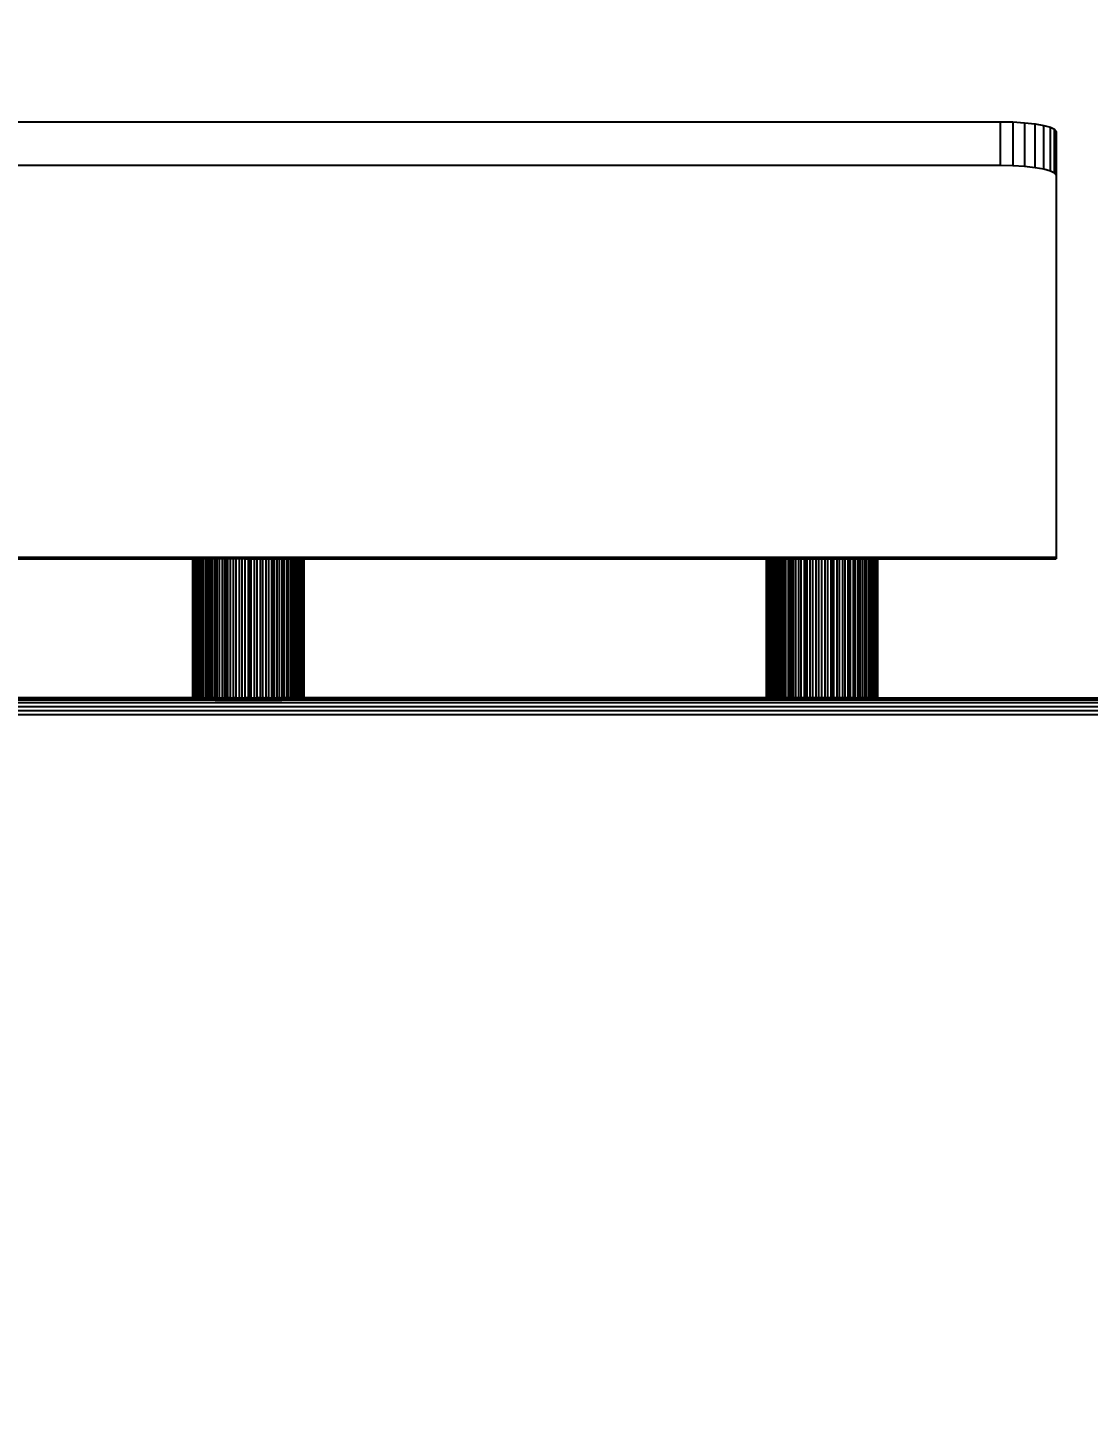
# Model space of a CAD drawing. Header units: millimetres. Extents: x 1918 to 7324, y -1954 to 2054.
# Drawn here: x 3837.1 to 4032.5, y 1163.7 to 1417.4 of the extents above; entities that cross this region are included whole.
import ezdxf

# ---------------------------------------------------------------- set-up
doc = ezdxf.new("R2010")
doc.units = ezdxf.units.MM
doc.layers.add('DIMS', color=7, linetype='Continuous')
doc.dimstyles.new('ISO-25', dxfattribs={"dimtxt": 2.5, "dimasz": 2.5, "dimexe": 1.25, "dimexo": 0.625, "dimtad": 1, "dimtxsty": 'Standard', "dimcen": 2.5, "dimadec": 0, "dimazin": 0, "dimtfac": 1, "dimtmove": 0, "dimatfit": 3, "dimfxl": 1, "dimarcsym": 0})

# ---------------------------------------------------------------- blocks, each defined once
blk = doc.blocks.new('*D8')
at = {"layer": 'Defpoints', "color": 0, "transparency": 16777216}
for p in [(4239.12, 1611.9), (3516.41, 1163.74), (4239.12, 1163.74)]:
    blk.add_point(p, dxfattribs=at)
at = {"layer": 'DIMS', "color": 0, "lineweight": -2, "transparency": 16777216}
for p, q in [((3516.41, 1164.24), (3516.41, 1612.4)), ((3556.41, 1611.9), (3810.12, 1611.9)), ((4199.12, 1611.9), (3923.46, 1611.9)), ((4239.12, 1164.24), (4239.12, 1612.4))]:
    blk.add_line(p, q, dxfattribs=at)
at = {"layer": 'DIMS', "color": 0, "transparency": 16777216}
for points in [[(3556.41, 1618.56), (3556.41, 1605.23), (3516.41, 1611.9)], [(4199.12, 1618.56), (4199.12, 1605.23), (4239.12, 1611.9)]]:
    blk.add_solid(points, dxfattribs=at)
at = {"layer": 'DIMS', "color": 0, "transparency": 16777216, "insert": (3866.79, 1611.9), "char_height": 55, "attachment_point": 5}
blk.add_mtext('81', dxfattribs=at)

msp = doc.modelspace()

# ---------------------------------------------------------------- linework, layer by layer
for p, q in [((3739.31, 1400.01), (4016.23, 1400.01)), ((4016.23, 1400.01), (4018.51, 1399.97)), ((4016.23, 1391.93), (4016.23, 1400.01)), ((4018.51, 1399.97), (4020.68, 1399.83)), ((4018.51, 1399.97), (4018.51, 1391.89)), ((4020.68, 1399.83), (4022.62, 1399.62)), ((4020.68, 1399.83), (4020.68, 1391.75)), ((4022.62, 1399.62), (4024.25, 1399.34)), ((4022.62, 1391.54), (4022.62, 1399.62)), ((4024.25, 1399.34), (4025.47, 1399)), ((4024.25, 1391.26), (4024.25, 1399.34)), ((4025.47, 1399), (4026.23, 1398.63)), ((4025.47, 1390.92), (4025.47, 1399)), ((4026.23, 1398.63), (4026.49, 1398.23)), ((4026.23, 1390.55), (4026.23, 1398.63)), ((4026.49, 1398.23), (4026.49, 1390.15)), ((4016.23, 1391.93), (3739.31, 1391.93)), ((4018.51, 1391.89), (4016.23, 1391.93)), ((4020.68, 1391.75), (4018.51, 1391.89)), ((4022.62, 1391.54), (4020.68, 1391.75)), ((4024.25, 1391.26), (4022.62, 1391.54)), ((4025.47, 1390.92), (4024.25, 1391.26)), ((4026.23, 1390.55), (4025.47, 1390.92)), ((4026.49, 1390.15), (4026.23, 1390.55)), ((4026.49, 1390.15), (4026.49, 1319.76)), ((4026.49, 1319.76), (3729.05, 1319.76)), ((3782.36, 1319.5), (3867.53, 1319.5)), ((3867.53, 1293.86), (3867.53, 1319.5)), ((3867.53, 1319.5), (3867.58, 1319.5)), ((3867.58, 1319.5), (3867.58, 1293.86)), ((3867.58, 1319.5), (3867.63, 1319.5)), ((3867.63, 1319.5), (3867.63, 1293.86)), ((3867.63, 1319.5), (3867.66, 1319.5)), ((3867.66, 1293.86), (3867.66, 1319.5)), ((3867.66, 1319.5), (3867.73, 1319.5)), ((3867.73, 1293.86), (3867.73, 1319.5)), ((3867.86, 1319.5), (3867.73, 1319.5)), ((3867.86, 1319.5), (3867.91, 1319.5)), ((3867.86, 1319.5), (3867.86, 1293.86)), ((3867.91, 1293.86), (3867.91, 1319.5)), ((3867.91, 1319.5), (3868.02, 1319.5)), ((3868.02, 1293.86), (3868.02, 1319.5)), ((3868.02, 1319.5), (3868.07, 1319.5)), ((3868.07, 1319.5), (3868.07, 1293.86)), ((3868.07, 1319.5), (3868.21, 1319.5)), ((3868.21, 1319.5), (3868.21, 1293.86)), ((3868.42, 1319.5), (3868.21, 1319.5)), ((3868.42, 1319.5), (3868.49, 1319.5)), ((3868.42, 1293.86), (3868.42, 1319.5)), ((3868.49, 1319.5), (3868.49, 1293.86)), ((3868.49, 1319.5), (3868.67, 1319.5)), ((3868.67, 1319.5), (3868.67, 1293.86)), ((3868.67, 1319.5), (3868.74, 1319.5)), ((3868.74, 1293.86), (3868.74, 1319.5)), ((3868.74, 1319.5), (3868.94, 1319.5)), ((3868.94, 1293.86), (3868.94, 1319.5)), ((3869.23, 1319.5), (3868.94, 1319.5)), ((3869.23, 1319.5), (3869.32, 1319.5)), ((3869.23, 1319.5), (3869.23, 1293.86)), ((3869.32, 1293.86), (3869.32, 1319.5)), ((3869.32, 1319.5), (3869.55, 1319.5)), ((3869.55, 1293.86), (3869.55, 1319.5)), ((3869.9, 1319.5), (3869.55, 1319.5)), ((3869.9, 1319.5), (3869.9, 1293.86)), ((3870.27, 1319.5), (3869.9, 1319.5)), ((3870.27, 1319.5), (3870.38, 1319.5)), ((3870.27, 1293.86), (3870.27, 1319.5)), ((3870.38, 1293.86), (3870.38, 1319.5)), ((3870.38, 1319.5), (3870.6, 1319.5)), ((3870.6, 1319.5), (3870.65, 1319.5)), ((3870.6, 1319.5), (3870.6, 1293.86)), ((3870.65, 1319.5), (3870.65, 1293.86)), ((3871.07, 1319.5), (3870.65, 1319.5)), ((3871.07, 1293.86), (3871.07, 1319.5)), ((3871.5, 1319.5), (3871.07, 1319.5)), ((3871.5, 1293.86), (3871.5, 1319.5)), ((3871.5, 1319.5), (3871.54, 1319.5)), ((3871.54, 1319.5), (3871.54, 1293.86)), ((3871.54, 1319.5), (3871.62, 1319.5)), ((3871.62, 1319.5), (3871.68, 1319.5)), ((3871.62, 1319.5), (3871.63, 1293.86)), ((3871.68, 1293.83), (3871.68, 1319.5)), ((3871.68, 1319.5), (3871.72, 1319.5)), ((3871.72, 1319.5), (3871.72, 1293.83)), ((3871.72, 1319.5), (3871.78, 1319.5)), ((3871.78, 1319.5), (3871.78, 1293.86)), ((3871.78, 1319.5), (3871.83, 1319.5)), ((3871.81, 1293.86), (3871.83, 1319.5)), ((3871.83, 1319.5), (3871.88, 1319.5)), ((3871.88, 1293.83), (3871.88, 1319.5)), ((3871.88, 1319.5), (3871.94, 1319.5)), ((3871.94, 1319.5), (3871.94, 1293.86)), ((3872.41, 1319.5), (3871.94, 1319.5)), ((3872.43, 1293.86), (3872.41, 1319.5)), ((3872.89, 1319.5), (3872.41, 1319.5)), ((3872.89, 1319.5), (3872.89, 1293.86)), ((3873.39, 1319.5), (3872.89, 1319.5)), ((3873.39, 1293.86), (3873.39, 1319.5)), ((3873.39, 1319.5), (3873.42, 1319.5)), ((3873.42, 1319.5), (3873.42, 1293.86)), ((3873.42, 1319.5), (3873.53, 1319.5)), ((3873.53, 1319.5), (3873.53, 1293.86)), ((3873.53, 1319.5), (3873.59, 1319.5)), ((3873.59, 1319.5), (3873.74, 1319.5)), ((3873.59, 1293.83), (3873.59, 1319.5)), ((3873.74, 1319.5), (3873.76, 1293.86)), ((3873.74, 1319.5), (3873.8, 1319.5)), ((3873.8, 1293.86), (3873.8, 1319.5)), ((3873.8, 1319.5), (3873.9, 1319.5)), ((3873.9, 1319.5), (3873.9, 1293.86)), ((3874.42, 1319.5), (3873.9, 1319.5)), ((3874.42, 1293.86), (3874.42, 1319.5)), ((3874.94, 1319.5), (3874.42, 1319.5)), ((3874.94, 1319.5), (3874.94, 1293.86)), ((3875.48, 1319.5), (3874.94, 1319.5)), ((3875.5, 1293.86), (3875.48, 1319.5)), ((3876.03, 1319.5), (3875.48, 1319.5)), ((3876.03, 1319.5), (3876.03, 1293.86)), ((3876.58, 1319.5), (3876.03, 1319.5)), ((3876.58, 1293.86), (3876.58, 1319.5)), ((3877.13, 1319.5), (3876.58, 1319.5)), ((3877.13, 1293.86), (3877.13, 1319.5)), ((3877.13, 1319.5), (3877.69, 1319.5)), ((3877.69, 1319.5), (3877.74, 1319.5)), ((3877.69, 1319.5), (3877.69, 1293.86)), ((3877.74, 1293.86), (3877.74, 1319.5)), ((3877.74, 1319.5), (3877.79, 1319.5)), ((3877.79, 1293.86), (3877.79, 1319.5)), ((3877.79, 1319.5), (3877.85, 1319.5)), ((3877.85, 1319.5), (3877.85, 1293.86)), ((3877.85, 1319.5), (3878.01, 1319.5)), ((3878.01, 1319.5), (3878.21, 1319.5)), ((3878.01, 1293.83), (3878.01, 1319.5)), ((3878.21, 1319.5), (3878.21, 1293.86)), ((3878.21, 1319.5), (3878.24, 1319.5)), ((3878.24, 1319.5), (3878.79, 1319.5)), ((3878.24, 1293.86), (3878.24, 1319.5)), ((3878.79, 1319.5), (3879.35, 1319.5)), ((3878.79, 1319.5), (3878.79, 1293.86)), ((3879.35, 1319.5), (3879.89, 1319.5)), ((3879.35, 1293.86), (3879.35, 1319.5)), ((3879.89, 1319.5), (3880.43, 1319.5)), ((3879.89, 1319.5), (3879.89, 1293.86)), ((3880.43, 1319.5), (3880.96, 1319.5)), ((3880.43, 1293.86), (3880.43, 1319.5)), ((3880.96, 1319.5), (3881.49, 1319.5)), ((3880.96, 1319.5), (3880.96, 1293.86)), ((3881.49, 1319.5), (3882, 1319.5)), ((3881.49, 1293.86), (3881.49, 1319.5)), ((3882, 1319.5), (3882, 1293.86)), ((3882, 1319.5), (3882.12, 1319.5)), ((3882.12, 1319.5), (3882.12, 1293.86)), ((3882.12, 1319.5), (3882.16, 1319.5)), ((3882.16, 1319.5), (3882.16, 1293.86)), ((3882.16, 1319.5), (3882.29, 1319.5)), ((3882.29, 1319.5), (3882.29, 1293.83)), ((3882.29, 1319.5), (3882.42, 1319.5)), ((3882.42, 1319.5), (3882.42, 1293.83)), ((3882.42, 1319.5), (3882.5, 1319.5)), ((3882.5, 1319.5), (3882.5, 1293.86)), ((3882.5, 1319.5), (3882.98, 1319.5)), ((3882.98, 1319.5), (3883.46, 1319.5)), ((3882.98, 1319.5), (3882.98, 1293.86)), ((3883.45, 1293.86), (3883.46, 1319.5)), ((3883.46, 1319.5), (3883.91, 1319.5)), ((3883.91, 1319.5), (3884.34, 1319.5)), ((3883.91, 1319.5), (3883.92, 1293.86)), ((3884.34, 1319.5), (3884.76, 1319.5)), ((3884.34, 1293.86), (3884.34, 1319.5)), ((3884.76, 1319.5), (3885.16, 1319.5)), ((3884.76, 1319.5), (3884.76, 1293.86)), ((3885.16, 1319.5), (3885.53, 1319.5)), ((3885.16, 1293.86), (3885.16, 1319.5)), ((3885.53, 1319.5), (3885.88, 1319.5)), ((3885.53, 1293.86), (3885.53, 1319.5)), ((3885.88, 1319.5), (3885.88, 1293.86)), ((3885.88, 1319.5), (3885.98, 1319.5)), ((3885.98, 1293.86), (3885.98, 1319.5)), ((3885.98, 1319.5), (3886.21, 1319.5)), ((3886.21, 1319.5), (3886.51, 1319.5)), ((3886.21, 1293.86), (3886.21, 1319.5)), ((3886.51, 1319.5), (3886.79, 1319.5)), ((3886.51, 1319.5), (3886.51, 1293.86)), ((3886.79, 1319.5), (3887.04, 1319.5)), ((3886.79, 1293.86), (3886.79, 1319.5)), ((3887.04, 1319.5), (3887.04, 1293.86)), ((3887.04, 1319.5), (3887.11, 1319.5)), ((3887.11, 1293.86), (3887.11, 1319.5)), ((3887.11, 1319.5), (3887.26, 1319.5)), ((3887.26, 1319.5), (3887.46, 1319.5)), ((3887.26, 1293.86), (3887.26, 1319.5)), ((3887.46, 1319.5), (3887.63, 1319.5)), ((3887.46, 1319.5), (3887.46, 1293.86)), ((3887.63, 1319.5), (3887.77, 1319.5)), ((3887.63, 1293.86), (3887.63, 1319.5)), ((3887.77, 1319.5), (3887.87, 1319.5)), ((3887.77, 1319.5), (3887.77, 1293.86)), ((3887.87, 1319.5), (3887.95, 1319.5)), ((3887.87, 1293.86), (3887.87, 1319.5)), ((3887.95, 1319.5), (3888, 1319.5)), ((3887.95, 1319.5), (3887.95, 1293.86)), ((3888, 1293.86), (3888, 1319.5)), ((3888, 1319.5), (3973.15, 1319.5)), ((3973.15, 1293.86), (3973.15, 1319.5)), ((3973.15, 1319.5), (3973.21, 1319.5)), ((3973.21, 1319.5), (3973.21, 1293.86)), ((3973.3, 1319.5), (3973.21, 1319.5)), ((3973.3, 1319.5), (3973.3, 1293.86)), ((3973.3, 1319.5), (3973.4, 1319.5)), ((3973.4, 1293.86), (3973.4, 1319.5)), ((3973.4, 1319.5), (3973.51, 1319.5)), ((3973.51, 1293.86), (3973.51, 1319.5)), ((3973.51, 1319.5), (3973.54, 1319.5)), ((3973.54, 1319.5), (3973.54, 1293.86)), ((3973.54, 1319.5), (3973.67, 1319.5)), ((3973.67, 1319.5), (3973.67, 1293.86)), ((3973.67, 1319.5), (3973.71, 1319.5)), ((3973.71, 1293.86), (3973.71, 1319.5)), ((3973.71, 1319.5), (3973.86, 1319.5)), ((3973.86, 1293.86), (3973.86, 1319.5)), ((3974.08, 1319.5), (3973.86, 1319.5)), ((3974.08, 1319.5), (3974.12, 1319.5)), ((3974.08, 1319.5), (3974.08, 1293.86)), ((3974.12, 1293.86), (3974.12, 1319.5)), ((3974.12, 1319.5), (3974.32, 1319.5)), ((3974.32, 1293.86), (3974.32, 1319.5)), ((3974.59, 1319.5), (3974.32, 1319.5)), ((3974.59, 1319.5), (3974.65, 1319.5)), ((3974.59, 1319.5), (3974.59, 1293.86)), ((3974.65, 1293.86), (3974.65, 1319.5)), ((3974.65, 1319.5), (3974.89, 1319.5)), ((3974.89, 1293.86), (3974.89, 1319.5)), ((3975.21, 1319.5), (3974.89, 1319.5)), ((3975.21, 1319.5), (3975.27, 1319.5)), ((3975.21, 1293.86), (3975.21, 1319.5)), ((3975.27, 1293.86), (3975.27, 1319.5)), ((3975.27, 1319.5), (3975.56, 1319.5)), ((3975.56, 1319.5), (3975.93, 1319.5)), ((3975.56, 1319.5), (3975.56, 1293.86)), ((3975.93, 1319.5), (3976, 1319.5)), ((3975.93, 1293.86), (3975.93, 1319.5)), ((3976, 1293.86), (3976, 1319.5)), ((3976, 1319.5), (3976.25, 1319.5)), ((3976.25, 1319.5), (3976.32, 1319.5)), ((3976.25, 1293.86), (3976.25, 1319.5)), ((3976.32, 1319.5), (3976.28, 1293.86)), ((3976.28, 1293.86), (3976.28, 1319.5)), ((3976.32, 1319.5), (3976.73, 1319.5)), ((3976.32, 1319.5), (3976.32, 1293.86)), ((3976.73, 1319.5), (3977.16, 1319.5)), ((3976.73, 1293.86), (3976.73, 1319.5)), ((3977.16, 1319.5), (3977.61, 1319.5)), ((3977.16, 1319.5), (3977.16, 1293.86)), ((3977.61, 1319.5), (3977.67, 1319.5)), ((3977.61, 1293.86), (3977.61, 1319.5)), ((3977.67, 1293.86), (3977.67, 1319.5)), ((3977.67, 1319.5), (3977.75, 1319.5)), ((3977.75, 1293.86), (3977.75, 1319.5)), ((3977.75, 1319.5), (3977.97, 1319.5)), ((3977.97, 1293.86), (3977.97, 1319.5)), ((3977.97, 1319.5), (3978.08, 1319.5)), ((3978.08, 1319.5), (3978.56, 1319.5)), ((3978.08, 1319.5), (3978.08, 1293.86)), ((3978.56, 1319.5), (3979.05, 1319.5)), ((3978.56, 1293.86), (3978.56, 1319.5)), ((3979.05, 1319.5), (3979.56, 1319.5)), ((3979.05, 1319.5), (3979.05, 1293.86)), ((3979.56, 1319.5), (3980.08, 1319.5)), ((3979.56, 1293.86), (3979.56, 1319.5)), ((3980.08, 1319.5), (3980.17, 1319.5)), ((3980.08, 1319.5), (3980.08, 1293.86)), ((3980.17, 1319.5), (3980.17, 1293.86)), ((3980.17, 1319.5), (3980.29, 1319.5)), ((3980.29, 1319.5), (3980.6, 1319.5)), ((3980.29, 1293.86), (3980.29, 1319.5)), ((3980.6, 1319.5), (3980.6, 1293.86)), ((3980.6, 1319.5), (3981.15, 1319.5)), ((3981.15, 1319.5), (3981.7, 1319.5)), ((3981.15, 1319.5), (3981.15, 1293.86)), ((3981.7, 1319.5), (3982.25, 1319.5)), ((3981.7, 1293.86), (3981.7, 1319.5)), ((3982.25, 1319.5), (3982.8, 1319.5)), ((3982.25, 1319.5), (3982.25, 1293.86)), ((3982.8, 1319.5), (3983.36, 1319.5)), ((3982.8, 1293.86), (3982.8, 1319.5)), ((3983.36, 1319.5), (3983.91, 1319.5)), ((3983.36, 1293.86), (3983.36, 1319.5)), ((3983.91, 1319.5), (3984.47, 1319.5)), ((3983.91, 1319.5), (3983.91, 1293.86)), ((3984.47, 1319.5), (3985.02, 1319.5)), ((3984.47, 1293.86), (3984.47, 1319.5)), ((3985.02, 1319.5), (3985.12, 1319.5)), ((3985.02, 1319.5), (3985.02, 1293.86)), ((3985.12, 1293.86), (3985.12, 1319.5)), ((3985.12, 1319.5), (3985.2, 1319.5)), ((3985.2, 1293.86), (3985.2, 1319.5)), ((3985.2, 1319.5), (3985.33, 1319.5)), ((3985.33, 1319.5), (3985.56, 1319.5)), ((3985.33, 1319.5), (3985.33, 1293.86)), ((3985.56, 1319.5), (3986.1, 1319.5)), ((3985.56, 1293.86), (3985.56, 1319.5)), ((3986.1, 1319.5), (3986.63, 1319.5)), ((3986.1, 1319.5), (3986.1, 1293.86)), ((3986.63, 1319.5), (3987.16, 1319.5)), ((3986.63, 1293.86), (3986.63, 1319.5)), ((3987.16, 1319.5), (3987.67, 1319.5)), ((3987.16, 1319.5), (3987.16, 1293.86)), ((3987.67, 1319.5), (3988.17, 1319.5)), ((3987.67, 1293.86), (3987.67, 1319.5)), ((3988.17, 1319.5), (3988.19, 1319.5)), ((3988.17, 1319.5), (3988.17, 1293.86)), ((3988.19, 1293.86), (3988.19, 1319.5)), ((3988.19, 1319.5), (3988.26, 1319.5)), ((3988.26, 1293.86), (3988.26, 1319.5)), ((3988.26, 1319.5), (3988.44, 1319.5)), ((3988.44, 1319.5), (3988.44, 1293.86)), ((3988.44, 1319.5), (3988.53, 1319.5)), ((3988.53, 1319.5), (3988.53, 1293.86)), ((3988.65, 1319.5), (3988.53, 1319.5)), ((3988.65, 1319.5), (3989.12, 1319.5)), ((3988.65, 1293.86), (3988.65, 1319.5)), ((3989.12, 1319.5), (3989.57, 1319.5)), ((3989.12, 1319.5), (3989.15, 1293.86)), ((3989.57, 1319.5), (3990.01, 1319.5)), ((3989.57, 1293.86), (3989.57, 1319.5)), ((3990.01, 1319.5), (3990.01, 1293.86)), ((3990.01, 1319.5), (3990.07, 1319.5)), ((3990.07, 1319.5), (3990.07, 1293.86)), ((3990.07, 1319.5), (3990.18, 1319.5)), ((3990.18, 1319.5), (3990.18, 1293.86)), ((3990.18, 1319.5), (3990.23, 1319.5)), ((3990.23, 1293.86), (3990.23, 1319.5)), ((3990.23, 1319.5), (3990.32, 1319.5)), ((3990.32, 1293.86), (3990.32, 1319.5)), ((3990.32, 1319.5), (3990.36, 1319.5)), ((3990.36, 1319.5), (3990.36, 1293.86)), ((3990.36, 1319.5), (3990.42, 1319.5)), ((3990.42, 1319.5), (3990.82, 1319.5)), ((3990.42, 1293.86), (3990.42, 1319.5)), ((3990.82, 1319.5), (3991.19, 1319.5)), ((3990.82, 1293.86), (3990.82, 1319.5)), ((3991.19, 1319.5), (3991.26, 1319.5)), ((3991.19, 1319.5), (3991.19, 1293.86)), ((3991.26, 1319.5), (3991.26, 1293.86)), ((3991.26, 1319.5), (3991.54, 1319.5)), ((3991.54, 1319.5), (3991.87, 1319.5)), ((3991.54, 1293.86), (3991.54, 1319.5)), ((3991.87, 1319.5), (3992.17, 1319.5)), ((3991.87, 1319.5), (3991.87, 1293.86)), ((3992.17, 1319.5), (3992.45, 1319.5)), ((3992.17, 1293.86), (3992.17, 1319.5)), ((3992.45, 1319.5), (3992.45, 1293.86)), ((3992.45, 1319.5), (3992.49, 1319.5)), ((3992.49, 1293.86), (3992.49, 1319.5)), ((3992.49, 1319.5), (3992.69, 1319.5)), ((3992.69, 1319.5), (3992.92, 1319.5)), ((3992.69, 1293.86), (3992.69, 1319.5)), ((3992.92, 1319.5), (3993.11, 1319.5)), ((3992.92, 1319.5), (3992.92, 1293.86)), ((3993.11, 1319.5), (3993.28, 1319.5)), ((3993.11, 1293.86), (3993.11, 1319.5)), ((3993.28, 1319.5), (3993.41, 1319.5)), ((3993.28, 1319.5), (3993.28, 1293.86)), ((3993.41, 1319.5), (3993.52, 1319.5)), ((3993.44, 1293.86), (3993.41, 1319.5)), ((3993.52, 1319.5), (3993.6, 1319.5)), ((3993.52, 1319.5), (3993.54, 1293.86)), ((3993.6, 1319.5), (3993.65, 1319.5)), ((3993.61, 1293.86), (3993.6, 1319.5)), ((3993.65, 1293.86), (3993.65, 1319.5)), ((3993.65, 1319.5), (4026.49, 1319.5)), ((4026.49, 1319.76), (4026.49, 1319.5)), ((3680.88, 1293.76), (3871.62, 1293.76)), ((3680.93, 1293.63), (3871.62, 1293.63)), ((3871.62, 1293.44), (3681, 1293.47)), ((3867.53, 1293.86), (3782.36, 1293.86)), ((3867.58, 1293.86), (3867.53, 1293.86)), ((3867.58, 1293.86), (3867.63, 1293.86)), ((3867.66, 1293.86), (3867.63, 1293.86)), ((3867.73, 1293.86), (3867.66, 1293.86)), ((3867.73, 1293.86), (3867.86, 1293.86)), ((3867.91, 1293.86), (3867.86, 1293.86)), ((3868.02, 1293.86), (3867.91, 1293.86)), ((3868.07, 1293.86), (3868.02, 1293.86)), ((3868.21, 1293.86), (3868.07, 1293.86)), ((3868.21, 1293.86), (3868.42, 1293.86)), ((3868.49, 1293.86), (3868.42, 1293.86)), ((3868.67, 1293.86), (3868.49, 1293.86)), ((3868.74, 1293.86), (3868.67, 1293.86)), ((3868.94, 1293.86), (3868.74, 1293.86)), ((3868.94, 1293.86), (3869.23, 1293.86)), ((3869.32, 1293.86), (3869.23, 1293.86)), ((3869.55, 1293.86), (3869.32, 1293.86)), ((3869.55, 1293.86), (3869.9, 1293.86)), ((3869.9, 1293.86), (3870.27, 1293.86)), ((3870.38, 1293.86), (3870.27, 1293.86)), ((3870.6, 1293.86), (3870.38, 1293.86)), ((3870.65, 1293.86), (3870.6, 1293.86)), ((3871.07, 1293.86), (3870.65, 1293.86)), ((3871.5, 1293.86), (3871.07, 1293.86)), ((3871.54, 1293.86), (3871.5, 1293.86)), ((3871.62, 1293.83), (3871.54, 1293.86)), ((3871.63, 1293.86), (3871.62, 1293.83)), ((3871.62, 1293.83), (3871.62, 1293.76)), ((3871.62, 1293.83), (3871.68, 1293.83)), ((3871.62, 1293.76), (3871.68, 1293.76)), ((3871.62, 1293.76), (3871.62, 1293.63)), ((3871.62, 1293.63), (3871.68, 1293.63)), ((3871.62, 1293.63), (3871.62, 1293.44)), ((3871.68, 1293.83), (3871.63, 1293.86)), ((3871.68, 1293.76), (3871.68, 1293.83)), ((3871.72, 1293.83), (3871.68, 1293.83)), ((3871.68, 1293.63), (3871.68, 1293.76)), ((3871.68, 1293.76), (3871.72, 1293.76)), ((3871.68, 1293.44), (3871.68, 1293.63)), ((3871.68, 1293.63), (3871.72, 1293.63)), ((3871.78, 1293.86), (3871.72, 1293.83)), ((3871.72, 1293.83), (3871.72, 1293.76)), ((3871.72, 1293.76), (3871.72, 1293.63)), ((3871.72, 1293.76), (3871.83, 1293.76)), ((3871.72, 1293.63), (3871.72, 1293.44)), ((3871.72, 1293.63), (3871.83, 1293.63)), ((3871.83, 1293.83), (3871.78, 1293.86)), ((3871.78, 1293.86), (3871.81, 1293.86)), ((3871.81, 1293.86), (3871.83, 1293.83)), ((3871.83, 1293.83), (3871.83, 1293.76)), ((3871.88, 1293.83), (3871.83, 1293.83)), ((3871.83, 1293.76), (3871.83, 1293.63)), ((3871.83, 1293.76), (3871.88, 1293.76)), ((3871.83, 1293.63), (3871.83, 1293.44)), ((3871.83, 1293.63), (3871.88, 1293.63)), ((3871.94, 1293.86), (3871.88, 1293.83)), ((3871.88, 1293.76), (3871.88, 1293.83)), ((3871.88, 1293.63), (3871.88, 1293.76)), ((3871.88, 1293.76), (3872.04, 1293.76)), ((3871.88, 1293.44), (3871.88, 1293.63)), ((3871.88, 1293.63), (3872.04, 1293.63)), ((3871.94, 1293.86), (3872.04, 1293.86)), ((3872.04, 1293.76), (3872.04, 1293.86)), ((3872.04, 1293.86), (3872.12, 1293.86)), ((3872.04, 1293.63), (3872.04, 1293.76)), ((3872.04, 1293.76), (3872.12, 1293.76)), ((3872.04, 1293.44), (3872.04, 1293.63)), ((3872.04, 1293.63), (3872.12, 1293.63)), ((3872.12, 1293.86), (3872.12, 1293.76)), ((3872.12, 1293.86), (3872.33, 1293.86)), ((3872.12, 1293.76), (3872.12, 1293.63)), ((3872.12, 1293.76), (3872.33, 1293.76)), ((3872.12, 1293.63), (3872.12, 1293.44)), ((3872.12, 1293.63), (3872.33, 1293.63)), ((3872.33, 1293.86), (3872.33, 1293.76)), ((3872.43, 1293.86), (3872.33, 1293.86)), ((3872.33, 1293.76), (3872.33, 1293.63)), ((3872.33, 1293.76), (3872.43, 1293.76)), ((3872.33, 1293.63), (3872.33, 1293.44)), ((3872.33, 1293.63), (3872.43, 1293.63)), ((3872.43, 1293.86), (3872.43, 1293.76)), ((3872.43, 1293.86), (3872.69, 1293.86)), ((3872.43, 1293.76), (3872.43, 1293.63)), ((3872.43, 1293.76), (3872.69, 1293.76)), ((3872.43, 1293.63), (3872.43, 1293.44)), ((3872.43, 1293.63), (3872.69, 1293.63)), ((3872.69, 1293.76), (3872.69, 1293.86)), ((3872.69, 1293.86), (3872.81, 1293.86)), ((3872.69, 1293.63), (3872.69, 1293.76)), ((3872.69, 1293.76), (3872.81, 1293.76)), ((3872.69, 1293.44), (3872.69, 1293.63)), ((3872.69, 1293.63), (3872.81, 1293.63)), ((3872.81, 1293.76), (3872.81, 1293.86)), ((3872.81, 1293.86), (3872.89, 1293.86)), ((3872.81, 1293.63), (3872.81, 1293.76)), ((3872.81, 1293.76), (3873.11, 1293.76)), ((3872.81, 1293.44), (3872.81, 1293.63)), ((3872.81, 1293.63), (3873.11, 1293.63)), ((3872.89, 1293.86), (3873.11, 1293.86)), ((3873.11, 1293.86), (3873.11, 1293.76)), ((3873.11, 1293.86), (3873.24, 1293.86)), ((3873.11, 1293.76), (3873.11, 1293.63)), ((3873.11, 1293.76), (3873.24, 1293.76)), ((3873.11, 1293.63), (3873.11, 1293.44)), ((3873.11, 1293.63), (3873.24, 1293.63)), ((3873.24, 1293.86), (3873.24, 1293.76)), ((3873.24, 1293.86), (3873.39, 1293.86)), ((3873.24, 1293.76), (3873.24, 1293.63)), ((3873.24, 1293.76), (3873.59, 1293.76)), ((3873.24, 1293.63), (3873.24, 1293.44)), ((3873.24, 1293.63), (3873.59, 1293.63)), ((3873.42, 1293.86), (3873.39, 1293.86)), ((3873.53, 1293.86), (3873.42, 1293.86)), ((3873.59, 1293.83), (3873.53, 1293.86)), ((3873.59, 1293.76), (3873.59, 1293.83)), ((3873.74, 1293.83), (3873.59, 1293.83)), ((3873.59, 1293.63), (3873.59, 1293.76)), ((3873.59, 1293.76), (3873.74, 1293.76)), ((3873.59, 1293.44), (3873.59, 1293.63)), ((3873.59, 1293.63), (3873.74, 1293.63)), ((3873.74, 1293.83), (3873.76, 1293.86)), ((3873.74, 1293.83), (3873.8, 1293.86)), ((3873.74, 1293.76), (3873.74, 1293.83)), ((3873.74, 1293.63), (3873.74, 1293.76)), ((3873.74, 1293.76), (3874.13, 1293.76)), ((3873.74, 1293.44), (3873.74, 1293.63)), ((3873.74, 1293.63), (3874.13, 1293.63)), ((3873.8, 1293.86), (3873.76, 1293.86)), ((3873.9, 1293.86), (3873.8, 1293.86)), ((3873.9, 1293.86), (3874.13, 1293.86)), ((3874.13, 1293.86), (3874.13, 1293.76)), ((3874.29, 1293.86), (3874.13, 1293.86)), ((3874.13, 1293.76), (3874.13, 1293.63)), ((3874.13, 1293.76), (3874.29, 1293.76)), ((3874.13, 1293.63), (3874.13, 1293.44)), ((3874.13, 1293.63), (3874.29, 1293.63)), ((3874.29, 1293.86), (3874.29, 1293.76)), ((3874.29, 1293.86), (3874.42, 1293.86)), ((3874.29, 1293.76), (3874.29, 1293.63)), ((3874.29, 1293.76), (3874.7, 1293.76)), ((3874.29, 1293.63), (3874.29, 1293.44)), ((3874.29, 1293.63), (3874.7, 1293.63)), ((3874.42, 1293.86), (3874.7, 1293.86)), ((3874.7, 1293.76), (3874.7, 1293.86)), ((3874.7, 1293.86), (3874.88, 1293.86)), ((3874.7, 1293.63), (3874.7, 1293.76)), ((3874.7, 1293.76), (3874.88, 1293.76)), ((3874.7, 1293.44), (3874.7, 1293.63)), ((3874.7, 1293.63), (3874.88, 1293.63)), ((3874.88, 1293.76), (3874.88, 1293.86)), ((3874.88, 1293.86), (3874.94, 1293.86)), ((3874.88, 1293.63), (3874.88, 1293.76)), ((3874.88, 1293.76), (3875.32, 1293.76)), ((3874.88, 1293.44), (3874.88, 1293.63)), ((3874.88, 1293.63), (3875.32, 1293.63)), ((3875.32, 1293.86), (3874.94, 1293.86)), ((3875.32, 1293.86), (3875.32, 1293.76)), ((3875.32, 1293.86), (3875.5, 1293.86)), ((3875.32, 1293.76), (3875.32, 1293.63)), ((3875.32, 1293.76), (3875.5, 1293.76)), ((3875.32, 1293.63), (3875.32, 1293.44)), ((3875.32, 1293.63), (3875.5, 1293.63)), ((3875.5, 1293.86), (3875.5, 1293.76)), ((3875.5, 1293.86), (3875.97, 1293.86)), ((3875.5, 1293.76), (3875.5, 1293.63)), ((3875.5, 1293.76), (3875.97, 1293.76)), ((3875.5, 1293.63), (3875.5, 1293.44)), ((3875.5, 1293.63), (3875.97, 1293.63)), ((3875.97, 1293.76), (3875.97, 1293.86)), ((3875.97, 1293.86), (3876.03, 1293.86)), ((3875.97, 1293.63), (3875.97, 1293.76)), ((3875.97, 1293.76), (3876.16, 1293.76)), ((3875.97, 1293.44), (3875.97, 1293.63)), ((3875.97, 1293.63), (3876.16, 1293.63)), ((3876.03, 1293.86), (3876.16, 1293.86)), ((3876.16, 1293.76), (3876.16, 1293.86)), ((3876.16, 1293.86), (3876.58, 1293.86)), ((3876.16, 1293.63), (3876.16, 1293.76)), ((3876.16, 1293.76), (3876.64, 1293.76)), ((3876.16, 1293.44), (3876.16, 1293.63)), ((3876.16, 1293.63), (3876.64, 1293.63)), ((3876.58, 1293.86), (3876.64, 1293.86)), ((3876.64, 1293.86), (3876.64, 1293.76)), ((3876.64, 1293.86), (3876.83, 1293.86)), ((3876.64, 1293.76), (3876.64, 1293.63)), ((3876.64, 1293.76), (3876.83, 1293.76)), ((3876.64, 1293.63), (3876.64, 1293.44)), ((3876.64, 1293.63), (3876.83, 1293.63)), ((3876.83, 1293.86), (3876.83, 1293.76)), ((3876.83, 1293.86), (3877.13, 1293.86)), ((3876.83, 1293.76), (3876.83, 1293.63)), ((3876.83, 1293.76), (3877.32, 1293.76)), ((3876.83, 1293.63), (3876.83, 1293.44)), ((3876.83, 1293.63), (3877.32, 1293.63)), ((3877.13, 1293.86), (3877.32, 1293.86)), ((3877.32, 1293.86), (3877.32, 1293.76)), ((3877.52, 1293.86), (3877.32, 1293.86)), ((3877.32, 1293.76), (3877.32, 1293.63)), ((3877.32, 1293.76), (3877.52, 1293.76)), ((3877.32, 1293.63), (3877.32, 1293.44)), ((3877.32, 1293.63), (3877.52, 1293.63)), ((3877.52, 1293.76), (3877.52, 1293.86)), ((3877.69, 1293.86), (3877.52, 1293.86)), ((3877.52, 1293.63), (3877.52, 1293.76)), ((3877.52, 1293.76), (3878.01, 1293.76)), ((3877.52, 1293.44), (3877.52, 1293.63)), ((3877.52, 1293.63), (3878.01, 1293.63)), ((3877.74, 1293.86), (3877.69, 1293.86)), ((3877.79, 1293.86), (3877.74, 1293.86)), ((3877.85, 1293.86), (3877.79, 1293.86)), ((3878.01, 1293.83), (3877.85, 1293.86)), ((3878.21, 1293.86), (3878.01, 1293.83)), ((3878.01, 1293.76), (3878.01, 1293.83)), ((3878.01, 1293.63), (3878.01, 1293.76)), ((3878.01, 1293.76), (3878.21, 1293.76)), ((3878.01, 1293.44), (3878.01, 1293.63)), ((3878.01, 1293.63), (3878.21, 1293.63)), ((3878.21, 1293.86), (3878.24, 1293.86)), ((3878.21, 1293.86), (3878.21, 1293.76)), ((3878.21, 1293.76), (3878.21, 1293.63)), ((3878.21, 1293.76), (3878.7, 1293.76)), ((3878.21, 1293.63), (3878.21, 1293.44)), ((3878.21, 1293.63), (3878.7, 1293.63)), ((3878.24, 1293.86), (3878.7, 1293.86)), ((3878.7, 1293.86), (3878.7, 1293.76)), ((3878.79, 1293.86), (3878.7, 1293.86)), ((3878.7, 1293.76), (3878.7, 1293.63)), ((3878.7, 1293.76), (3878.89, 1293.76)), ((3878.7, 1293.63), (3878.7, 1293.44)), ((3878.7, 1293.63), (3878.89, 1293.63)), ((3878.89, 1293.86), (3878.79, 1293.86)), ((3878.89, 1293.86), (3878.89, 1293.76)), ((3878.89, 1293.86), (3879.35, 1293.86)), ((3878.89, 1293.76), (3878.89, 1293.63)), ((3878.89, 1293.76), (3879.38, 1293.76)), ((3878.89, 1293.63), (3878.89, 1293.44)), ((3878.89, 1293.63), (3879.38, 1293.63)), ((3879.38, 1293.86), (3879.35, 1293.86)), ((3879.38, 1293.76), (3879.38, 1293.86)), ((3879.38, 1293.86), (3879.56, 1293.86)), ((3879.38, 1293.63), (3879.38, 1293.76)), ((3879.38, 1293.76), (3879.56, 1293.76)), ((3879.38, 1293.44), (3879.38, 1293.63)), ((3879.38, 1293.63), (3879.56, 1293.63)), ((3879.56, 1293.76), (3879.56, 1293.86)), ((3879.89, 1293.86), (3879.56, 1293.86)), ((3879.56, 1293.63), (3879.56, 1293.76)), ((3879.56, 1293.76), (3880.03, 1293.76)), ((3879.56, 1293.44), (3879.56, 1293.63)), ((3879.56, 1293.63), (3880.03, 1293.63)), ((3879.89, 1293.86), (3880.03, 1293.86)), ((3880.03, 1293.86), (3880.03, 1293.76)), ((3880.03, 1293.86), (3880.21, 1293.86)), ((3880.03, 1293.76), (3880.03, 1293.63)), ((3880.03, 1293.76), (3880.21, 1293.76)), ((3880.03, 1293.63), (3880.03, 1293.44)), ((3880.03, 1293.63), (3880.21, 1293.63)), ((3880.21, 1293.86), (3880.21, 1293.76)), ((3880.43, 1293.86), (3880.21, 1293.86)), ((3880.21, 1293.76), (3880.21, 1293.63)), ((3880.21, 1293.76), (3880.66, 1293.76)), ((3880.21, 1293.63), (3880.21, 1293.44)), ((3880.21, 1293.63), (3880.66, 1293.63)), ((3880.66, 1293.86), (3880.43, 1293.86)), ((3880.66, 1293.76), (3880.66, 1293.86)), ((3880.66, 1293.86), (3880.83, 1293.86)), ((3880.66, 1293.63), (3880.66, 1293.76)), ((3880.66, 1293.76), (3880.83, 1293.76)), ((3880.66, 1293.44), (3880.66, 1293.63)), ((3880.66, 1293.63), (3880.83, 1293.63)), ((3880.83, 1293.76), (3880.83, 1293.86)), ((3880.83, 1293.86), (3880.96, 1293.86)), ((3880.83, 1293.63), (3880.83, 1293.76)), ((3880.83, 1293.76), (3881.25, 1293.76)), ((3880.83, 1293.44), (3880.83, 1293.63)), ((3880.83, 1293.63), (3881.25, 1293.63)), ((3881.25, 1293.86), (3880.96, 1293.86)), ((3881.25, 1293.86), (3881.25, 1293.76)), ((3881.41, 1293.86), (3881.25, 1293.86)), ((3881.25, 1293.76), (3881.25, 1293.63)), ((3881.25, 1293.76), (3881.41, 1293.76)), ((3881.25, 1293.63), (3881.25, 1293.44)), ((3881.25, 1293.63), (3881.41, 1293.63)), ((3881.41, 1293.86), (3881.41, 1293.76)), ((3881.49, 1293.86), (3881.41, 1293.86)), ((3881.41, 1293.76), (3881.41, 1293.63)), ((3881.41, 1293.76), (3881.79, 1293.76)), ((3881.41, 1293.63), (3881.41, 1293.44)), ((3881.41, 1293.63), (3881.79, 1293.63)), ((3881.49, 1293.86), (3881.79, 1293.86)), ((3881.79, 1293.76), (3881.79, 1293.86)), ((3881.79, 1293.86), (3881.94, 1293.86)), ((3881.79, 1293.63), (3881.79, 1293.76)), ((3881.79, 1293.76), (3881.94, 1293.76)), ((3881.79, 1293.44), (3881.79, 1293.63)), ((3881.79, 1293.63), (3881.94, 1293.63)), ((3881.94, 1293.76), (3881.94, 1293.86)), ((3882, 1293.86), (3881.94, 1293.86)), ((3881.94, 1293.63), (3881.94, 1293.76)), ((3881.94, 1293.76), (3882.29, 1293.76)), ((3881.94, 1293.44), (3881.94, 1293.63)), ((3881.94, 1293.63), (3882.29, 1293.63)), ((3882.12, 1293.86), (3882, 1293.86)), ((3882.16, 1293.86), (3882.12, 1293.86)), ((3882.29, 1293.83), (3882.16, 1293.86)), ((3882.29, 1293.83), (3882.29, 1293.76)), ((3882.42, 1293.83), (3882.29, 1293.83)), ((3882.29, 1293.76), (3882.29, 1293.63)), ((3882.29, 1293.76), (3882.42, 1293.76)), ((3882.29, 1293.63), (3882.29, 1293.44)), ((3882.29, 1293.63), (3882.42, 1293.63)), ((3882.5, 1293.86), (3882.42, 1293.83)), ((3882.42, 1293.83), (3882.42, 1293.76)), ((3882.42, 1293.76), (3882.42, 1293.63)), ((3882.42, 1293.76), (3882.73, 1293.76)), ((3882.42, 1293.63), (3882.42, 1293.44)), ((3882.42, 1293.63), (3882.73, 1293.63)), ((3882.5, 1293.86), (3882.73, 1293.86)), ((3882.73, 1293.76), (3882.73, 1293.86)), ((3882.73, 1293.86), (3882.84, 1293.86)), ((3882.73, 1293.63), (3882.73, 1293.76)), ((3882.73, 1293.76), (3882.84, 1293.76)), ((3882.73, 1293.44), (3882.73, 1293.63)), ((3882.73, 1293.63), (3882.84, 1293.63)), ((3882.84, 1293.76), (3882.84, 1293.86)), ((3882.98, 1293.86), (3882.84, 1293.86)), ((3882.84, 1293.63), (3882.84, 1293.76)), ((3882.84, 1293.76), (3883.1, 1293.76)), ((3882.84, 1293.44), (3882.84, 1293.63)), ((3882.84, 1293.63), (3883.1, 1293.63)), ((3882.98, 1293.86), (3883.1, 1293.86)), ((3883.1, 1293.86), (3883.1, 1293.76)), ((3883.2, 1293.86), (3883.1, 1293.86)), ((3883.1, 1293.76), (3883.1, 1293.63)), ((3883.1, 1293.76), (3883.2, 1293.76)), ((3883.1, 1293.63), (3883.1, 1293.44)), ((3883.1, 1293.63), (3883.2, 1293.63)), ((3883.2, 1293.86), (3883.2, 1293.76)), ((3883.2, 1293.86), (3883.41, 1293.86)), ((3883.2, 1293.76), (3883.2, 1293.63)), ((3883.2, 1293.76), (3883.41, 1293.76)), ((3883.2, 1293.63), (3883.2, 1293.44)), ((3883.2, 1293.63), (3883.41, 1293.63)), ((3883.41, 1293.76), (3883.41, 1293.86)), ((3883.41, 1293.86), (3883.45, 1293.86)), ((3883.41, 1293.86), (3883.49, 1293.86)), ((3883.41, 1293.63), (3883.41, 1293.76)), ((3883.41, 1293.76), (3883.49, 1293.76)), ((3883.41, 1293.44), (3883.41, 1293.63)), ((3883.41, 1293.63), (3883.49, 1293.63)), ((3883.45, 1293.86), (3883.49, 1293.86)), ((3883.49, 1293.76), (3883.49, 1293.86)), ((3883.65, 1293.86), (3883.49, 1293.86)), ((3883.49, 1293.63), (3883.49, 1293.76)), ((3883.49, 1293.76), (3883.65, 1293.76)), ((3883.49, 1293.44), (3883.49, 1293.63)), ((3883.49, 1293.63), (3883.65, 1293.63)), ((3883.65, 1293.76), (3883.65, 1293.86)), ((3883.65, 1293.86), (3883.71, 1293.86)), ((3883.65, 1293.63), (3883.65, 1293.76)), ((3883.65, 1293.76), (3883.71, 1293.76)), ((3883.65, 1293.44), (3883.65, 1293.63)), ((3883.65, 1293.63), (3883.71, 1293.63)), ((3883.71, 1293.86), (3883.71, 1293.76)), ((3883.71, 1293.86), (3883.82, 1293.86)), ((3883.71, 1293.76), (3883.71, 1293.63)), ((3883.71, 1293.76), (3883.82, 1293.76)), ((3883.71, 1293.63), (3883.71, 1293.44)), ((3883.71, 1293.63), (3883.82, 1293.63)), ((3883.82, 1293.86), (3883.82, 1293.76)), ((3883.85, 1293.86), (3883.82, 1293.86)), ((3883.82, 1293.76), (3883.82, 1293.63)), ((3883.82, 1293.76), (3883.85, 1293.76)), ((3883.82, 1293.63), (3883.82, 1293.44)), ((3883.82, 1293.63), (3883.85, 1293.63)), ((3883.85, 1293.76), (3883.85, 1293.86)), ((3883.92, 1293.86), (3883.85, 1293.86)), ((3883.85, 1293.63), (3883.85, 1293.76)), ((3883.85, 1293.76), (3883.92, 1293.76)), ((3883.85, 1293.44), (3883.85, 1293.63)), ((3883.85, 1293.63), (3883.92, 1293.63)), ((3883.92, 1293.86), (3883.92, 1293.76)), ((3884.34, 1293.86), (3883.92, 1293.86)), ((3883.92, 1293.76), (3883.92, 1293.63)), ((3883.92, 1293.76), (4074.65, 1293.76)), ((3883.92, 1293.63), (3883.92, 1293.44)), ((3883.92, 1293.63), (4074.6, 1293.63)), ((4074.53, 1293.47), (3883.92, 1293.44)), ((3884.76, 1293.86), (3884.34, 1293.86)), ((3884.76, 1293.86), (3885.16, 1293.86)), ((3885.53, 1293.86), (3885.16, 1293.86)), ((3885.53, 1293.86), (3885.88, 1293.86)), ((3885.98, 1293.86), (3885.88, 1293.86)), ((3885.98, 1293.86), (3886.21, 1293.86)), ((3886.21, 1293.86), (3886.51, 1293.86)), ((3886.79, 1293.86), (3886.51, 1293.86)), ((3886.79, 1293.86), (3887.04, 1293.86)), ((3887.11, 1293.86), (3887.04, 1293.86)), ((3887.11, 1293.86), (3887.26, 1293.86)), ((3887.46, 1293.86), (3887.26, 1293.86)), ((3887.46, 1293.86), (3887.63, 1293.86)), ((3887.63, 1293.86), (3887.77, 1293.86)), ((3887.77, 1293.86), (3887.87, 1293.86)), ((3887.95, 1293.86), (3887.87, 1293.86)), ((3888, 1293.86), (3887.95, 1293.86)), ((3973.15, 1293.86), (3888, 1293.86)), ((3973.15, 1293.86), (3973.21, 1293.86)), ((3973.21, 1293.86), (3973.3, 1293.86)), ((3973.4, 1293.86), (3973.3, 1293.86)), ((3973.4, 1293.86), (3973.51, 1293.86)), ((3973.54, 1293.86), (3973.51, 1293.86)), ((3973.67, 1293.86), (3973.54, 1293.86)), ((3973.71, 1293.86), (3973.67, 1293.86)), ((3973.86, 1293.86), (3973.71, 1293.86)), ((3973.86, 1293.86), (3974.08, 1293.86)), ((3974.12, 1293.86), (3974.08, 1293.86)), ((3974.32, 1293.86), (3974.12, 1293.86)), ((3974.32, 1293.86), (3974.59, 1293.86)), ((3974.65, 1293.86), (3974.59, 1293.86)), ((3974.89, 1293.86), (3974.65, 1293.86)), ((3974.89, 1293.86), (3975.21, 1293.86)), ((3975.27, 1293.86), (3975.21, 1293.86)), ((3975.56, 1293.86), (3975.27, 1293.86)), ((3975.93, 1293.86), (3975.56, 1293.86)), ((3976, 1293.86), (3975.93, 1293.86)), ((3976.25, 1293.86), (3976, 1293.86)), ((3976.32, 1293.86), (3976.25, 1293.86)), ((3976.25, 1293.86), (3976.28, 1293.86)), ((3976.28, 1293.86), (3976.35, 1293.86)), ((3976.32, 1293.86), (3976.28, 1293.86)), ((3976.35, 1293.86), (3976.32, 1293.86)), ((3976.73, 1293.86), (3976.35, 1293.86)), ((3977.16, 1293.86), (3976.73, 1293.86)), ((3977.16, 1293.86), (3977.61, 1293.86)), ((3977.67, 1293.86), (3977.61, 1293.86)), ((3977.75, 1293.86), (3977.67, 1293.86)), ((3977.97, 1293.86), (3977.75, 1293.86)), ((3978.08, 1293.86), (3977.97, 1293.86)), ((3978.56, 1293.86), (3978.08, 1293.86)), ((3979.05, 1293.86), (3978.56, 1293.86)), ((3979.56, 1293.86), (3979.05, 1293.86)), ((3980.08, 1293.86), (3979.56, 1293.86)), ((3980.17, 1293.86), (3980.08, 1293.86)), ((3980.29, 1293.86), (3980.17, 1293.86)), ((3980.6, 1293.86), (3980.29, 1293.86)), ((3981.15, 1293.86), (3980.6, 1293.86)), ((3981.7, 1293.86), (3981.15, 1293.86)), ((3982.25, 1293.86), (3981.7, 1293.86)), ((3982.8, 1293.86), (3982.25, 1293.86)), ((3983.36, 1293.86), (3982.8, 1293.86)), ((3983.91, 1293.86), (3983.36, 1293.86)), ((3984.47, 1293.86), (3983.91, 1293.86)), ((3985.02, 1293.86), (3984.47, 1293.86)), ((3985.12, 1293.86), (3985.02, 1293.86)), ((3985.2, 1293.86), (3985.12, 1293.86)), ((3985.33, 1293.86), (3985.2, 1293.86)), ((3985.56, 1293.86), (3985.33, 1293.86)), ((3986.1, 1293.86), (3985.56, 1293.86)), ((3986.63, 1293.86), (3986.1, 1293.86)), ((3987.16, 1293.86), (3986.63, 1293.86)), ((3987.67, 1293.86), (3987.16, 1293.86)), ((3988.17, 1293.86), (3987.67, 1293.86)), ((3988.19, 1293.86), (3988.17, 1293.86)), ((3988.26, 1293.86), (3988.19, 1293.86)), ((3988.44, 1293.86), (3988.26, 1293.86)), ((3988.53, 1293.86), (3988.44, 1293.86)), ((3988.65, 1293.86), (3988.53, 1293.86)), ((3989.15, 1293.86), (3988.65, 1293.86)), ((3989.15, 1293.86), (3989.57, 1293.86)), ((3989.57, 1293.86), (3990.01, 1293.86)), ((3990.07, 1293.86), (3990.01, 1293.86)), ((3990.18, 1293.86), (3990.07, 1293.86)), ((3990.23, 1293.86), (3990.18, 1293.86)), ((3990.32, 1293.86), (3990.23, 1293.86)), ((3990.36, 1293.86), (3990.32, 1293.86)), ((3990.42, 1293.86), (3990.36, 1293.86)), ((3990.82, 1293.86), (3990.42, 1293.86)), ((3991.19, 1293.86), (3990.82, 1293.86)), ((3991.26, 1293.86), (3991.19, 1293.86)), ((3991.54, 1293.86), (3991.26, 1293.86)), ((3991.87, 1293.86), (3991.54, 1293.86)), ((3992.17, 1293.86), (3991.87, 1293.86)), ((3992.17, 1293.86), (3992.45, 1293.86)), ((3992.45, 1293.86), (3992.49, 1293.86)), ((3992.49, 1293.86), (3992.69, 1293.86)), ((3992.92, 1293.86), (3992.69, 1293.86)), ((3992.92, 1293.86), (3993.11, 1293.86)), ((3993.11, 1293.86), (3993.28, 1293.86)), ((3993.44, 1293.86), (3993.28, 1293.86)), ((3993.44, 1293.86), (3993.54, 1293.86)), ((3993.54, 1293.86), (3993.61, 1293.86)), ((3993.61, 1293.86), (3993.65, 1293.86)), ((4074.68, 1293.83), (3993.65, 1293.86)), ((4074.69, 1292.95), (3680.84, 1292.95)), ((3680.84, 1292.32), (4074.69, 1292.32)), ((3680.84, 1291.58), (4074.69, 1291.58)), ((3871.62, 1293.44), (3871.68, 1293.44)), ((3871.68, 1293.44), (3871.72, 1293.44)), ((3871.72, 1293.44), (3871.83, 1293.44)), ((3871.83, 1293.44), (3871.88, 1293.44)), ((3871.88, 1293.44), (3872.04, 1293.44)), ((3872.04, 1293.44), (3872.12, 1293.44)), ((3872.12, 1293.44), (3872.33, 1293.44)), ((3872.33, 1293.44), (3872.43, 1293.44)), ((3872.43, 1293.44), (3872.69, 1293.44)), ((3872.69, 1293.44), (3872.81, 1293.44)), ((3872.81, 1293.44), (3873.11, 1293.44)), ((3873.11, 1293.44), (3873.24, 1293.44)), ((3873.24, 1293.44), (3873.59, 1293.44)), ((3873.59, 1293.44), (3873.74, 1293.44)), ((3873.74, 1293.44), (3874.13, 1293.44)), ((3874.13, 1293.44), (3874.29, 1293.44)), ((3874.29, 1293.44), (3874.7, 1293.44)), ((3874.7, 1293.44), (3874.88, 1293.44)), ((3874.88, 1293.44), (3875.32, 1293.44)), ((3875.32, 1293.44), (3875.5, 1293.44)), ((3875.5, 1293.44), (3875.97, 1293.44)), ((3875.97, 1293.44), (3876.16, 1293.44)), ((3876.16, 1293.44), (3876.64, 1293.44)), ((3876.64, 1293.44), (3876.83, 1293.44)), ((3876.83, 1293.44), (3877.32, 1293.44)), ((3877.32, 1293.44), (3877.52, 1293.44)), ((3877.52, 1293.44), (3878.01, 1293.44)), ((3878.01, 1293.44), (3878.21, 1293.44)), ((3878.21, 1293.44), (3878.7, 1293.44)), ((3878.7, 1293.44), (3878.89, 1293.44)), ((3878.89, 1293.44), (3879.38, 1293.44)), ((3879.38, 1293.44), (3879.56, 1293.44)), ((3879.56, 1293.44), (3880.03, 1293.44)), ((3880.03, 1293.44), (3880.21, 1293.44)), ((3880.21, 1293.44), (3880.66, 1293.44)), ((3880.66, 1293.44), (3880.83, 1293.44)), ((3880.83, 1293.44), (3881.25, 1293.44)), ((3881.25, 1293.44), (3881.41, 1293.44)), ((3881.41, 1293.44), (3881.79, 1293.44)), ((3881.79, 1293.44), (3881.94, 1293.44)), ((3881.94, 1293.44), (3882.29, 1293.44)), ((3882.29, 1293.44), (3882.42, 1293.44)), ((3882.42, 1293.44), (3882.73, 1293.44)), ((3882.73, 1293.44), (3882.84, 1293.44)), ((3882.84, 1293.44), (3883.1, 1293.44)), ((3883.1, 1293.44), (3883.2, 1293.44)), ((3883.2, 1293.44), (3883.41, 1293.44)), ((3883.41, 1293.44), (3883.49, 1293.44)), ((3883.49, 1293.44), (3883.65, 1293.44)), ((3883.65, 1293.44), (3883.71, 1293.44)), ((3883.71, 1293.44), (3883.82, 1293.44)), ((3883.82, 1293.44), (3883.85, 1293.44)), ((3883.85, 1293.44), (3883.92, 1293.44)), ((4074.69, 1290.78), (3680.84, 1290.78))]:
    msp.add_line(p, q)

# ---------------------------------------------------------------- dimensions: what is measured, and where the dimension line sits
at = {"layer": 'DIMS'}
dim = msp.add_linear_dim(base=(4239.12, 1611.9), p1=(3516.41, 1163.74), p2=(4239.12, 1163.74), text='81', dimstyle='ISO-25', override={"dimtxt": 55, "dimasz": 40, "dimexe": 0.5, "dimexo": 0.5, "dimgap": 20, "dimtad": 0, "dimtih": 1, "dimtoh": 1, "dimdec": 0, "dimzin": 0, "dimadec": 2, "dimtfac": 2, "dimtdec": 1, "dimtzin": 0}, dxfattribs=at)
dim.commit()
dim.dimension.update_dxf_attribs({"geometry": '*D8', "text_midpoint": (3866.79, 1611.9), "dimtype": 160})

doc.saveas('drawing.dxf')
